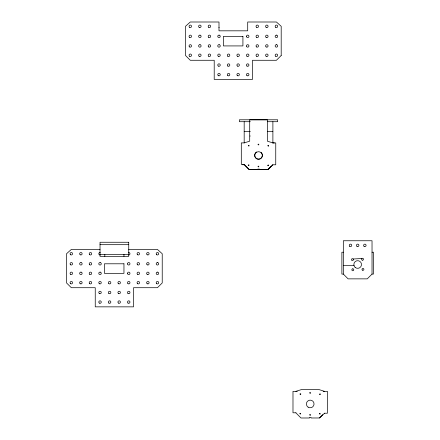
<?xml version="1.0" encoding="UTF-8"?>
<svg xmlns="http://www.w3.org/2000/svg" width="440" height="440" viewBox="0 0 440 440"><rect width="100%" height="100%" fill="white"/><g stroke="black" fill="none" stroke-linecap="round" stroke-linejoin="round"><path stroke-width="0.66" d="M244.173 164.362L249.277 169.571L257.796 169.56L257.796 169.092L259.424 169.092L259.424 169.554L267.812 169.543L271.089 166.205M295.856 412.792L300.966 418L309.48 417.989L309.48 417.527L311.108 417.522L311.108 417.989L319.5 417.978L322.773 414.639M372.031 274.076L367.246 278.861L348.106 278.861L343.321 274.076L343.321 240.757L372.031 240.757L372.031 274.076L373.466 274.076L373.466 252.219L372.031 252.219M267.812 169.543L272.872 164.786L268.103 169.548L248.963 169.548L244.178 164.764L242.743 164.764M319.5 417.978L324.555 413.215M295.861 391.336L301.384 389.598L319.072 389.609L324.572 391.358M361.9 258.517L353.111 259.006L353.353 259.699A0.957 0.957 0 0 1 352.594 260.579L352.347 260.601A0.957 0.957 0 0 1 351.445 259.677A0.957 0.957 0 0 1 352.286 258.693A0.957 0.957 0 0 1 353.337 259.452M99.831 252.522L100.155 252.511A1.232 1.232 0 0 0 98.791 253.776A1.232 1.232 0 0 0 100.221 254.958M218.867 27.533L219.191 27.527M250.333 121.704L239.393 121.704L239.393 119.79L277.673 119.79L277.673 121.704L267.421 121.704M244.178 131.445L250.333 131.445M267.421 131.445L272.888 131.445M244.272 142.906L241.307 142.901L241.302 164.357L244.266 164.362M244.178 121.704L244.178 142.901L249.7 141.163L249.711 119.779L267.405 119.796L267.388 141.18L272.888 142.923L274.324 142.901M100.029 244.684L128.739 244.684M100.029 249.436L71.319 249.436L66.534 253.743L66.534 282.925L71.319 287.711L95.243 287.711L95.243 306.851L133.524 306.851L133.524 287.711L157.443 287.711L162.228 282.925L162.228 253.743L157.443 249.436L128.739 249.436M343.321 252.219L341.886 252.219L341.886 274.076L343.321 274.076M100.029 254.424L128.739 254.424M343.321 265.661L354.024 265.661M295.95 412.792L292.985 412.792L292.991 391.336L297.297 391.336M272.789 142.923L275.759 142.929L275.743 164.791L272.778 164.786M323.136 391.358L327.443 391.358L327.426 413.221L324.462 413.215M272.888 121.704L272.888 142.901M123.954 254.424L123.954 256.339M104.814 254.424L104.814 256.339M128.541 252.522A1.232 1.232 0 0 1 129.971 253.704A1.232 1.232 0 0 1 128.612 254.969M261.118 152.372A3.828 3.828 0 0 1 261.118 158.021A3.828 3.828 0 0 1 255.497 157.526A3.828 3.828 0 0 1 256.476 151.965M250.129 136.18A1.232 1.232 0 0 1 250.135 135.861M267.899 145.734C268.664 147.499 269.187 144.315 267.899 145.734M267.773 165.291C268.538 167.052 269.06 163.867 267.773 165.291M319.583 394.168C320.348 395.929 320.87 392.744 319.583 394.168M319.457 413.721C320.221 415.481 320.743 412.297 319.457 413.721M248.347 145.607C249.101 147.367 249.64 144.188 248.347 145.607M300.031 394.036C300.784 395.802 301.329 392.618 300.031 394.036M258.071 144.419C258.753 146.218 259.424 143.061 258.071 144.419M309.755 392.854C310.437 394.647 311.108 391.49 309.755 392.854M248.226 165.11C248.804 166.941 249.656 163.834 248.226 165.11M299.915 413.545C300.487 415.377 301.345 412.264 299.915 413.545M258.071 166.375C258.533 168.239 259.572 165.187 258.071 166.375M309.755 414.81C310.216 416.669 311.262 413.617 309.755 414.81M281.199 55.495L276.413 60.28L252.489 60.28L252.489 79.42L214.209 79.42L214.209 60.28L190.289 60.28L185.504 55.495L185.504 26.306L190.289 22L218.994 22L218.994 30.822L247.704 30.822L247.704 22L276.413 22L281.199 26.306L281.199 55.495M362.736 260.166L362.489 260.189A0.957 0.957 0 0 1 361.603 259.424L361.587 259.177A0.957 0.957 0 0 1 362.511 258.274A0.957 0.957 0 0 1 363.49 259.116A0.957 0.957 0 0 1 362.736 260.166M352.864 268.829L352.616 268.851A0.957 0.957 0 0 0 351.863 269.902A0.957 0.957 0 0 0 352.841 270.743A0.957 0.957 0 0 0 353.766 269.841L353.749 269.594A0.957 0.957 0 0 0 352.864 268.829M199.986 35.129L199.661 35.134A1.232 1.232 0 0 0 199.733 37.582L200.052 37.571A1.232 1.232 0 0 0 201.086 36.482L201.075 36.157A1.232 1.232 0 0 0 199.986 35.129M219.12 35.129L218.801 35.134A1.232 1.232 0 0 0 218.867 37.582L219.191 37.571A1.232 1.232 0 0 0 220.226 36.482L220.215 36.157A1.232 1.232 0 0 0 219.12 35.129M276.54 35.129L276.216 35.134A1.232 1.232 0 0 0 276.287 37.582L276.612 37.571A1.232 1.232 0 0 0 277.64 36.482L277.635 36.157A1.232 1.232 0 0 0 276.54 35.129M199.986 44.699L199.661 44.704A1.232 1.232 0 0 0 198.627 46.013A1.232 1.232 0 0 0 199.837 47.157A1.232 1.232 0 0 0 201.086 46.052L201.075 45.727A1.232 1.232 0 0 0 199.986 44.699M219.12 44.699L218.801 44.704A1.232 1.232 0 0 0 217.767 46.013A1.232 1.232 0 0 0 218.977 47.157A1.232 1.232 0 0 0 220.226 46.052L220.215 45.727A1.232 1.232 0 0 0 219.12 44.699M276.54 44.699L276.216 44.704A1.232 1.232 0 0 0 275.182 46.013A1.232 1.232 0 0 0 276.397 47.157A1.232 1.232 0 0 0 277.64 46.052L277.635 45.727A1.232 1.232 0 0 0 276.54 44.699M81.015 262.559L80.691 262.57A1.232 1.232 0 0 0 80.762 265.018L81.087 265.007A1.232 1.232 0 0 0 82.115 263.912L82.109 263.593A1.232 1.232 0 0 0 81.015 262.559M100.155 262.559L99.831 262.57A1.232 1.232 0 0 0 99.902 265.018L100.221 265.007A1.232 1.232 0 0 0 101.255 263.912L101.244 263.593A1.232 1.232 0 0 0 100.155 262.559M157.57 262.559L157.251 262.57A1.232 1.232 0 0 0 157.316 265.018L157.641 265.007A1.232 1.232 0 0 0 158.675 263.912L158.664 263.593A1.232 1.232 0 0 0 157.57 262.559M81.015 272.129L80.691 272.14A1.232 1.232 0 0 0 79.657 273.449A1.232 1.232 0 0 0 80.872 274.593A1.232 1.232 0 0 0 82.115 273.482L82.109 273.163A1.232 1.232 0 0 0 81.015 272.129M100.155 272.129L99.831 272.14A1.232 1.232 0 0 0 98.797 273.449A1.232 1.232 0 0 0 100.007 274.593A1.232 1.232 0 0 0 101.255 273.482L101.244 273.163A1.232 1.232 0 0 0 100.155 272.129M157.57 272.129L157.251 272.14A1.232 1.232 0 0 0 156.211 273.449A1.232 1.232 0 0 0 157.427 274.593A1.232 1.232 0 0 0 158.675 273.482L158.664 273.163A1.232 1.232 0 0 0 157.57 272.129M242.919 36.355L223.405 36.355L223.405 45.925L242.919 45.925L242.919 36.355M128.739 242.259L100.029 242.259L100.029 256.339L128.739 256.339L128.739 242.259M123.954 263.791L104.434 263.791L104.434 273.356L123.954 273.356L123.954 263.791M246.488 36.553L246.477 36.229A1.232 1.232 0 0 1 248.336 35.294A1.232 1.232 0 0 1 248.397 37.378A1.232 1.232 0 0 1 246.488 36.553M246.488 46.117L246.477 45.799A1.232 1.232 0 0 1 248.336 44.864A1.232 1.232 0 0 1 248.397 46.948A1.232 1.232 0 0 1 246.488 46.117M127.518 263.984L127.507 263.665A1.232 1.232 0 0 1 129.371 262.73A1.232 1.232 0 0 1 129.432 264.809A1.232 1.232 0 0 1 127.518 263.984M127.518 273.554L127.507 273.235A1.232 1.232 0 0 1 129.371 272.3A1.232 1.232 0 0 1 129.432 274.379A1.232 1.232 0 0 1 127.518 273.554M256.553 37.356A1.232 1.232 0 0 0 258.5 36.482A1.232 1.232 0 0 0 256.768 35.227A1.232 1.232 0 0 0 256.553 37.356M218.273 56.254A1.232 1.232 0 0 0 220.226 55.38A1.232 1.232 0 0 0 218.493 54.126A1.232 1.232 0 0 0 218.273 56.254M256.553 46.926A1.232 1.232 0 0 0 258.5 46.052A1.232 1.232 0 0 0 256.768 44.798A1.232 1.232 0 0 0 256.553 46.926M189.563 56.254A1.232 1.232 0 0 0 191.516 55.38A1.232 1.232 0 0 0 189.783 54.126A1.232 1.232 0 0 0 189.563 56.254M256.553 27.308A1.232 1.232 0 0 0 258.5 26.433A1.232 1.232 0 0 0 256.768 25.179A1.232 1.232 0 0 0 256.553 27.308M189.563 46.926A1.232 1.232 0 0 0 191.516 46.052A1.232 1.232 0 0 0 189.783 44.798A1.232 1.232 0 0 0 189.563 46.926M189.563 37.356A1.232 1.232 0 0 0 191.516 36.482A1.232 1.232 0 0 0 189.783 35.227A1.232 1.232 0 0 0 189.563 37.356M189.563 27.308A1.232 1.232 0 0 0 191.516 26.433A1.232 1.232 0 0 0 189.783 25.179A1.232 1.232 0 0 0 189.563 27.308M246.983 56.254A1.232 1.232 0 0 0 248.93 55.38A1.232 1.232 0 0 0 247.198 54.126A1.232 1.232 0 0 0 246.983 56.254M199.133 56.254A1.232 1.232 0 0 0 201.086 55.38A1.232 1.232 0 0 0 199.353 54.126A1.232 1.232 0 0 0 199.133 56.254M199.133 27.308A1.232 1.232 0 0 0 201.086 26.433A1.232 1.232 0 0 0 199.353 25.179A1.232 1.232 0 0 0 199.133 27.308M237.413 66.066A1.232 1.232 0 0 0 239.365 65.192A1.232 1.232 0 0 0 237.633 63.938A1.232 1.232 0 0 0 237.413 66.066M275.688 56.254A1.232 1.232 0 0 0 277.64 55.38A1.232 1.232 0 0 0 275.908 54.126A1.232 1.232 0 0 0 275.688 56.254M266.123 27.308A1.232 1.232 0 0 0 268.07 26.433A1.232 1.232 0 0 0 266.338 25.179A1.232 1.232 0 0 0 266.123 27.308M266.123 37.356A1.232 1.232 0 0 0 268.07 36.482A1.232 1.232 0 0 0 266.338 35.227A1.232 1.232 0 0 0 266.123 37.356M208.703 37.356A1.232 1.232 0 0 0 210.656 36.482A1.232 1.232 0 0 0 208.923 35.227A1.232 1.232 0 0 0 208.703 37.356M246.983 75.63A1.232 1.232 0 0 0 248.93 74.762A1.232 1.232 0 0 0 247.198 73.508A1.232 1.232 0 0 0 246.983 75.63M246.983 66.066A1.232 1.232 0 0 0 248.93 65.192A1.232 1.232 0 0 0 247.198 63.938A1.232 1.232 0 0 0 246.983 66.066M218.273 75.63A1.232 1.232 0 0 0 220.226 74.762A1.232 1.232 0 0 0 218.493 73.508A1.232 1.232 0 0 0 218.273 75.63M218.273 66.066A1.232 1.232 0 0 0 220.226 65.192A1.232 1.232 0 0 0 218.493 63.938A1.232 1.232 0 0 0 218.273 66.066M227.843 66.066A1.232 1.232 0 0 0 229.796 65.192A1.232 1.232 0 0 0 228.063 63.938A1.232 1.232 0 0 0 227.843 66.066M227.843 75.63A1.232 1.232 0 0 0 229.796 74.762A1.232 1.232 0 0 0 228.063 73.508A1.232 1.232 0 0 0 227.843 75.63M237.413 75.63A1.232 1.232 0 0 0 239.365 74.762A1.232 1.232 0 0 0 237.633 73.508A1.232 1.232 0 0 0 237.413 75.63M275.688 27.308A1.232 1.232 0 0 0 277.64 26.433A1.232 1.232 0 0 0 275.908 25.179A1.232 1.232 0 0 0 275.688 27.308M266.123 46.926A1.232 1.232 0 0 0 268.07 46.052A1.232 1.232 0 0 0 266.338 44.798A1.232 1.232 0 0 0 266.123 46.926M266.123 56.254A1.232 1.232 0 0 0 268.07 55.38A1.232 1.232 0 0 0 266.338 54.126A1.232 1.232 0 0 0 266.123 56.254M208.703 27.308A1.232 1.232 0 0 0 210.656 26.433A1.232 1.232 0 0 0 208.923 25.179A1.232 1.232 0 0 0 208.703 27.308M227.843 56.254A1.232 1.232 0 0 0 229.796 55.38A1.232 1.232 0 0 0 228.063 54.126A1.232 1.232 0 0 0 227.843 56.254M237.413 56.254A1.232 1.232 0 0 0 239.365 55.38A1.232 1.232 0 0 0 237.633 54.126A1.232 1.232 0 0 0 237.413 56.254M256.553 56.254A1.232 1.232 0 0 0 258.5 55.38A1.232 1.232 0 0 0 256.768 54.126A1.232 1.232 0 0 0 256.553 56.254M208.703 56.254A1.232 1.232 0 0 0 210.656 55.38A1.232 1.232 0 0 0 208.923 54.126A1.232 1.232 0 0 0 208.703 56.254M208.703 46.926A1.232 1.232 0 0 0 210.656 46.052A1.232 1.232 0 0 0 208.923 44.798A1.232 1.232 0 0 0 208.703 46.926M80.163 254.738A1.232 1.232 0 0 0 82.115 253.869A1.232 1.232 0 0 0 80.383 252.615A1.232 1.232 0 0 0 80.163 254.738M147.153 274.357A1.232 1.232 0 0 0 149.105 273.482A1.232 1.232 0 0 0 147.373 272.234A1.232 1.232 0 0 0 147.153 274.357M147.153 283.69A1.232 1.232 0 0 0 149.105 282.816A1.232 1.232 0 0 0 147.373 281.562A1.232 1.232 0 0 0 147.153 283.69M147.153 264.787A1.232 1.232 0 0 0 149.105 263.912A1.232 1.232 0 0 0 147.373 262.663A1.232 1.232 0 0 0 147.153 264.787M156.722 283.69A1.232 1.232 0 0 0 158.675 282.816A1.232 1.232 0 0 0 156.943 281.562A1.232 1.232 0 0 0 156.722 283.69M147.153 254.738A1.232 1.232 0 0 0 149.105 253.869A1.232 1.232 0 0 0 147.373 252.615A1.232 1.232 0 0 0 147.153 254.738M156.722 254.738A1.232 1.232 0 0 0 158.675 253.869A1.232 1.232 0 0 0 156.943 252.615A1.232 1.232 0 0 0 156.722 254.738M118.443 303.067A1.232 1.232 0 0 0 120.395 302.192A1.232 1.232 0 0 0 118.663 300.938A1.232 1.232 0 0 0 118.443 303.067M108.873 303.067A1.232 1.232 0 0 0 110.825 302.192A1.232 1.232 0 0 0 109.093 300.938A1.232 1.232 0 0 0 108.873 303.067M118.443 293.497A1.232 1.232 0 0 0 120.395 292.622A1.232 1.232 0 0 0 118.663 291.368A1.232 1.232 0 0 0 118.443 293.497M108.873 293.497A1.232 1.232 0 0 0 110.825 292.622A1.232 1.232 0 0 0 109.093 291.368A1.232 1.232 0 0 0 108.873 293.497M99.303 293.497A1.232 1.232 0 0 0 101.255 292.622A1.232 1.232 0 0 0 99.523 291.368A1.232 1.232 0 0 0 99.303 293.497M99.303 303.067A1.232 1.232 0 0 0 101.255 302.192A1.232 1.232 0 0 0 99.523 300.938A1.232 1.232 0 0 0 99.303 303.067M128.013 293.497A1.232 1.232 0 0 0 129.965 292.622A1.232 1.232 0 0 0 128.233 291.368A1.232 1.232 0 0 0 128.013 293.497M128.013 303.067A1.232 1.232 0 0 0 129.965 302.192A1.232 1.232 0 0 0 128.233 300.938A1.232 1.232 0 0 0 128.013 303.067M256.443 158.736A3.828 3.828 0 0 0 262.356 155.732A3.828 3.828 0 0 0 256.801 152.114A3.828 3.828 0 0 0 256.443 158.736M80.163 283.69A1.232 1.232 0 0 0 82.115 282.816A1.232 1.232 0 0 0 80.383 281.562A1.232 1.232 0 0 0 80.163 283.69M70.598 254.738A1.232 1.232 0 0 0 72.545 253.869A1.232 1.232 0 0 0 70.812 252.615A1.232 1.232 0 0 0 70.598 254.738M70.598 264.787A1.232 1.232 0 0 0 72.545 263.912A1.232 1.232 0 0 0 70.812 262.663A1.232 1.232 0 0 0 70.598 264.787M70.598 274.357A1.232 1.232 0 0 0 72.545 273.482A1.232 1.232 0 0 0 70.812 272.234A1.232 1.232 0 0 0 70.598 274.357M70.598 283.69A1.232 1.232 0 0 0 72.545 282.816A1.232 1.232 0 0 0 70.812 281.562A1.232 1.232 0 0 0 70.598 283.69M137.583 254.738A1.232 1.232 0 0 0 139.535 253.869A1.232 1.232 0 0 0 137.803 252.615A1.232 1.232 0 0 0 137.583 254.738M89.733 254.738A1.232 1.232 0 0 0 91.685 253.869A1.232 1.232 0 0 0 89.953 252.615A1.232 1.232 0 0 0 89.733 254.738M108.873 283.69A1.232 1.232 0 0 0 110.825 282.816A1.232 1.232 0 0 0 109.093 281.562A1.232 1.232 0 0 0 108.873 283.69M118.443 283.69A1.232 1.232 0 0 0 120.395 282.816A1.232 1.232 0 0 0 118.663 281.562A1.232 1.232 0 0 0 118.443 283.69M137.583 283.69A1.232 1.232 0 0 0 139.535 282.816A1.232 1.232 0 0 0 137.803 281.562A1.232 1.232 0 0 0 137.583 283.69M89.733 283.69A1.232 1.232 0 0 0 91.685 282.816A1.232 1.232 0 0 0 89.953 281.562A1.232 1.232 0 0 0 89.733 283.69M99.303 283.69A1.232 1.232 0 0 0 101.255 282.816A1.232 1.232 0 0 0 99.523 281.562A1.232 1.232 0 0 0 99.303 283.69M128.013 283.69A1.232 1.232 0 0 0 129.965 282.816A1.232 1.232 0 0 0 128.233 281.562A1.232 1.232 0 0 0 128.013 283.69M137.583 274.357A1.232 1.232 0 0 0 139.535 273.482A1.232 1.232 0 0 0 137.803 272.234A1.232 1.232 0 0 0 137.583 274.357M137.583 264.787A1.232 1.232 0 0 0 139.535 263.912A1.232 1.232 0 0 0 137.803 262.663A1.232 1.232 0 0 0 137.583 264.787M89.733 274.357A1.232 1.232 0 0 0 91.685 273.482A1.232 1.232 0 0 0 89.953 272.234A1.232 1.232 0 0 0 89.733 274.357M89.733 264.787A1.232 1.232 0 0 0 91.685 263.912A1.232 1.232 0 0 0 89.953 262.663A1.232 1.232 0 0 0 89.733 264.787M349.723 246.329A1.232 1.232 0 0 0 351.72 245.564A1.232 1.232 0 0 0 350.059 244.216A1.232 1.232 0 0 0 349.723 246.329M364.056 246.312A1.232 1.232 0 0 0 366.069 245.586A1.232 1.232 0 0 0 364.436 244.211A1.232 1.232 0 0 0 364.056 246.312M357.06 246.439A1.232 1.232 0 0 0 358.914 245.372A1.232 1.232 0 0 0 357.06 244.299A1.232 1.232 0 0 0 357.06 246.439M355.091 267.328A3.828 3.828 0 0 0 361.411 265.337A3.828 3.828 0 0 0 356.527 260.86A3.828 3.828 0 0 0 355.091 267.328M362.307 270.078A0.957 0.957 0 0 0 363.886 269.582A0.957 0.957 0 0 0 362.67 268.461A0.957 0.957 0 0 0 362.307 270.078M308.127 407.165A3.828 3.828 0 0 0 314.039 404.162A3.828 3.828 0 0 0 308.484 400.543A3.828 3.828 0 0 0 308.127 407.165"/></g></svg>
